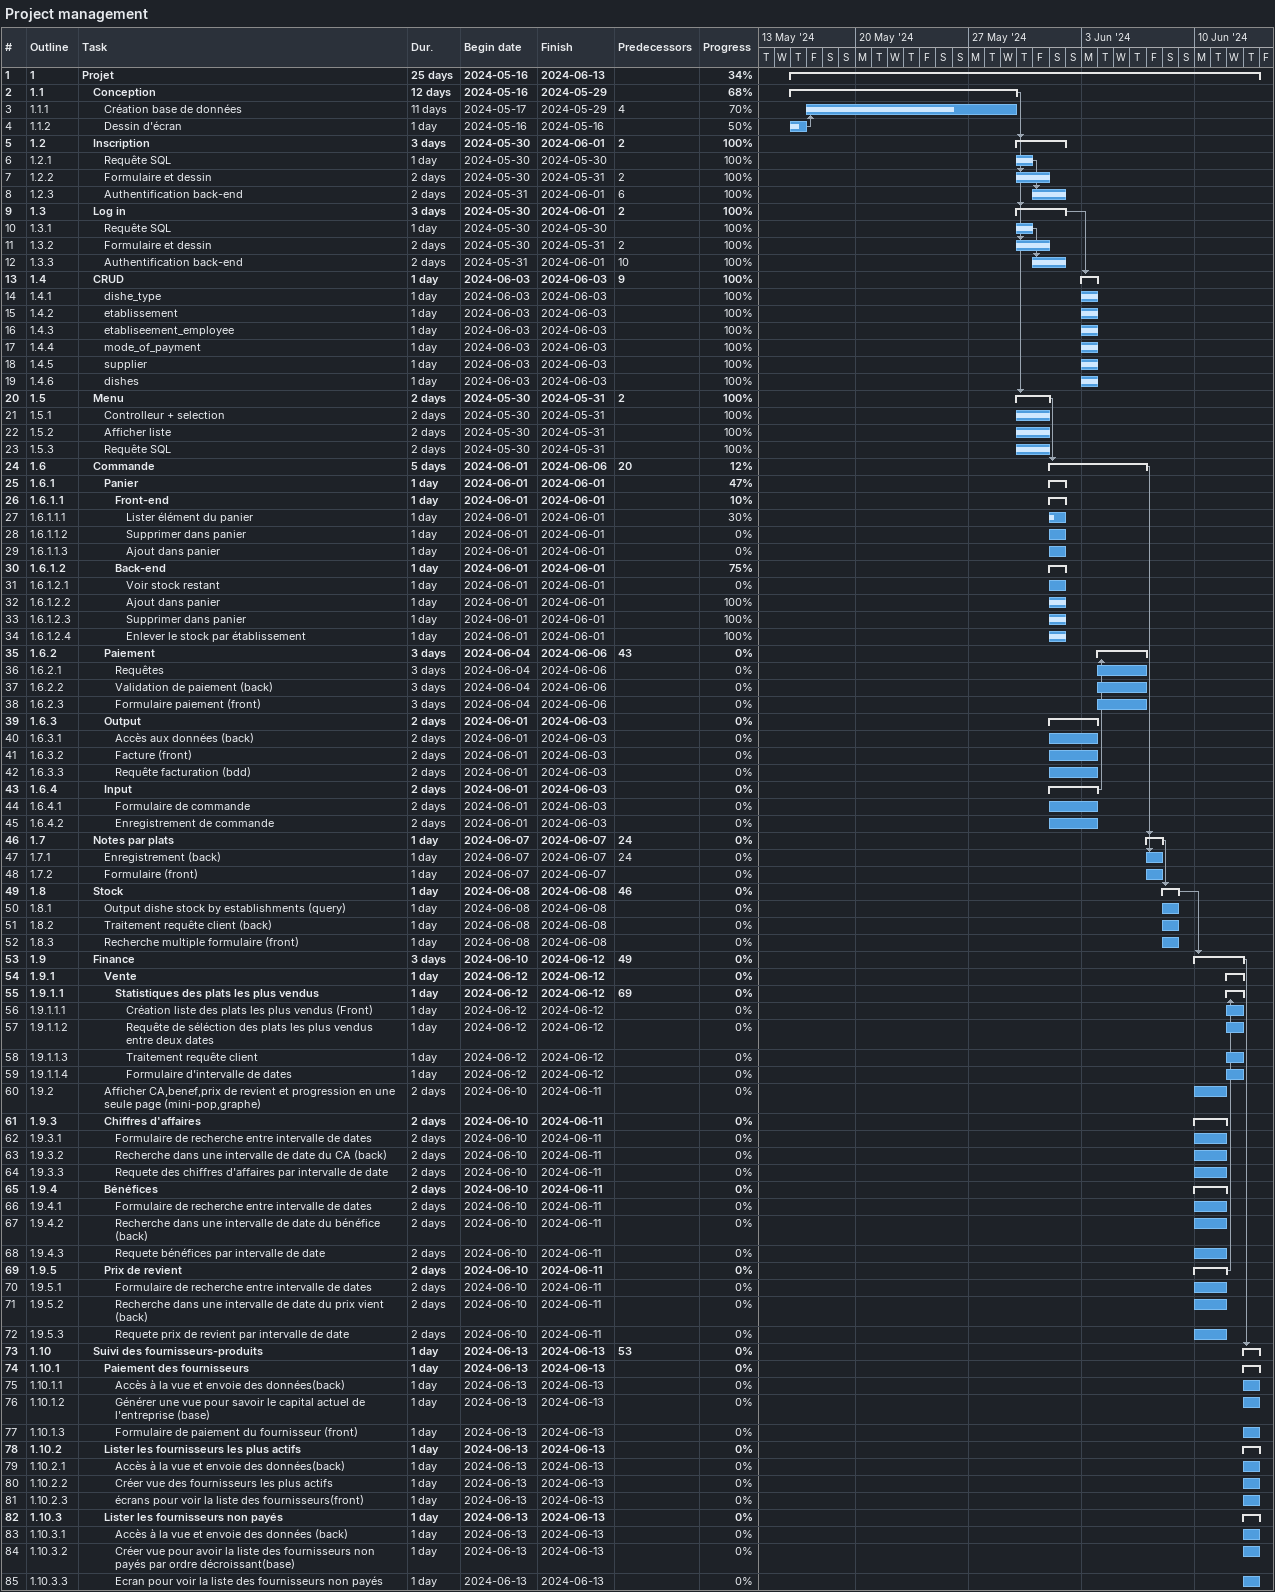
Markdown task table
Project management

| ID | WBS | Task | Duration | Start | Finish | Predecessors | % complete |
|---|---|---|---|---|---|---|---|
| 1 | 1 | **Projet** | 25d | 2024-05-16 | 2024-06-13 |  | 34 |
| 2 | 1.1 | **Conception** | 12d | 2024-05-16 | 2024-05-29 |  | 68 |
| 3 | 1.1.1 | Création base de données | 11d | 2024-05-17 | 2024-05-29 | 4 | 70 |
| 4 | 1.1.2 | Dessin d'écran | 1d | 2024-05-16 | 2024-05-16 |  | 50 |
| 5 | 1.2 | **Inscription** | 3d | 2024-05-30 | 2024-06-01 | 2 | 100 |
| 6 | 1.2.1 | Requête SQL | 1d | 2024-05-30 | 2024-05-30 |  | 100 |
| 7 | 1.2.2 | Formulaire et dessin | 2d | 2024-05-30 | 2024-05-31 | 2 | 100 |
| 8 | 1.2.3 | Authentification back-end | 2d | 2024-05-31 | 2024-06-01 | 6 | 100 |
| 9 | 1.3 | **Log in** | 3d | 2024-05-30 | 2024-06-01 | 2 | 100 |
| 10 | 1.3.1 | Requête SQL | 1d | 2024-05-30 | 2024-05-30 |  | 100 |
| 11 | 1.3.2 | Formulaire et dessin | 2d | 2024-05-30 | 2024-05-31 | 2 | 100 |
| 12 | 1.3.3 | Authentification back-end | 2d | 2024-05-31 | 2024-06-01 | 10 | 100 |
| 13 | 1.4 | **CRUD** | 1d | 2024-06-03 | 2024-06-03 | 9 | 100 |
| 14 | 1.4.1 | dishe_type | 1d | 2024-06-03 | 2024-06-03 |  | 100 |
| 15 | 1.4.2 | etablissement | 1d | 2024-06-03 | 2024-06-03 |  | 100 |
| 16 | 1.4.3 | etabliseement_employee | 1d | 2024-06-03 | 2024-06-03 |  | 100 |
| 17 | 1.4.4 | mode_of_payment | 1d | 2024-06-03 | 2024-06-03 |  | 100 |
| 18 | 1.4.5 | supplier | 1d | 2024-06-03 | 2024-06-03 |  | 100 |
| 19 | 1.4.6 | dishes | 1d | 2024-06-03 | 2024-06-03 |  | 100 |
| 20 | 1.5 | **Menu** | 2d | 2024-05-30 | 2024-05-31 | 2 | 100 |
| 21 | 1.5.1 | Controlleur + selection | 2d | 2024-05-30 | 2024-05-31 |  | 100 |
| 22 | 1.5.2 | Afficher liste | 2d | 2024-05-30 | 2024-05-31 |  | 100 |
| 23 | 1.5.3 | Requête SQL | 2d | 2024-05-30 | 2024-05-31 |  | 100 |
| 24 | 1.6 | **Commande** | 5d | 2024-06-01 | 2024-06-06 | 20 | 12 |
| 25 | 1.6.1 | **Panier** | 1d | 2024-06-01 | 2024-06-01 |  | 47 |
| 26 | 1.6.1.1 | **Front-end** | 1d | 2024-06-01 | 2024-06-01 |  | 10 |
| 27 | 1.6.1.1.1 | Lister élément du panier | 1d | 2024-06-01 | 2024-06-01 |  | 30 |
| 28 | 1.6.1.1.2 | Supprimer dans panier | 1d | 2024-06-01 | 2024-06-01 |  | 0 |
| 29 | 1.6.1.1.3 | Ajout dans panier | 1d | 2024-06-01 | 2024-06-01 |  | 0 |
| 30 | 1.6.1.2 | **Back-end** | 1d | 2024-06-01 | 2024-06-01 |  | 75 |
| 31 | 1.6.1.2.1 | Voir stock restant | 1d | 2024-06-01 | 2024-06-01 |  | 0 |
| 32 | 1.6.1.2.2 | Ajout dans panier | 1d | 2024-06-01 | 2024-06-01 |  | 100 |
| 33 | 1.6.1.2.3 | Supprimer dans panier | 1d | 2024-06-01 | 2024-06-01 |  | 100 |
| 34 | 1.6.1.2.4 | Enlever le stock par établissement | 1d | 2024-06-01 | 2024-06-01 |  | 100 |
| 35 | 1.6.2 | **Paiement** | 3d | 2024-06-04 | 2024-06-06 | 43 | 0 |
| 36 | 1.6.2.1 | Requêtes | 3d | 2024-06-04 | 2024-06-06 |  | 0 |
| 37 | 1.6.2.2 | Validation de paiement (back) | 3d | 2024-06-04 | 2024-06-06 |  | 0 |
| 38 | 1.6.2.3 | Formulaire paiement (front) | 3d | 2024-06-04 | 2024-06-06 |  | 0 |
| 39 | 1.6.3 | **Output** | 2d | 2024-06-01 | 2024-06-03 |  | 0 |
| 40 | 1.6.3.1 | Accès aux données (back) | 2d | 2024-06-01 | 2024-06-03 |  | 0 |
| 41 | 1.6.3.2 | Facture (front) | 2d | 2024-06-01 | 2024-06-03 |  | 0 |
| 42 | 1.6.3.3 | Requête facturation (bdd) | 2d | 2024-06-01 | 2024-06-03 |  | 0 |
| 43 | 1.6.4 | **Input** | 2d | 2024-06-01 | 2024-06-03 |  | 0 |
| 44 | 1.6.4.1 | Formulaire de commande | 2d | 2024-06-01 | 2024-06-03 |  | 0 |
| 45 | 1.6.4.2 | Enregistrement de commande | 2d | 2024-06-01 | 2024-06-03 |  | 0 |
| 46 | 1.7 | **Notes par plats** | 1d | 2024-06-07 | 2024-06-07 | 24 | 0 |
| 47 | 1.7.1 | Enregistrement (back) | 1d | 2024-06-07 | 2024-06-07 | 24 | 0 |
| 48 | 1.7.2 | Formulaire (front) | 1d | 2024-06-07 | 2024-06-07 |  | 0 |
| 49 | 1.8 | **Stock** | 1d | 2024-06-08 | 2024-06-08 | 46 | 0 |
| 50 | 1.8.1 | Output dishe stock by establishments (query) | 1d | 2024-06-08 | 2024-06-08 |  | 0 |
| 51 | 1.8.2 | Traitement requête client (back) | 1d | 2024-06-08 | 2024-06-08 |  | 0 |
| 52 | 1.8.3 | Recherche multiple formulaire (front) | 1d | 2024-06-08 | 2024-06-08 |  | 0 |
| 53 | 1.9 | **Finance** | 3d | 2024-06-10 | 2024-06-12 | 49 | 0 |
| 54 | 1.9.1 | **Vente** | 1d | 2024-06-12 | 2024-06-12 |  | 0 |
| 55 | 1.9.1.1 | **Statistiques des plats les plus vendus** | 1d | 2024-06-12 | 2024-06-12 | 69 | 0 |
| 56 | 1.9.1.1.1 | Création liste des plats les plus vendus (Front) | 1d | 2024-06-12 | 2024-06-12 |  | 0 |
| 57 | 1.9.1.1.2 | Requête de séléction des plats les plus vendus entre deux dates | 1d | 2024-06-12 | 2024-06-12 |  | 0 |
| 58 | 1.9.1.1.3 | Traitement requête client | 1d | 2024-06-12 | 2024-06-12 |  | 0 |
| 59 | 1.9.1.1.4 | Formulaire d'intervalle de dates | 1d | 2024-06-12 | 2024-06-12 |  | 0 |
| 60 | 1.9.2 | Afficher CA,benef,prix de revient et progression en une seule page (mini-pop,graphe) | 2d | 2024-06-10 | 2024-06-11 |  | 0 |
| 61 | 1.9.3 | **Chiffres d'affaires** | 2d | 2024-06-10 | 2024-06-11 |  | 0 |
| 62 | 1.9.3.1 | Formulaire de recherche entre intervalle de dates | 2d | 2024-06-10 | 2024-06-11 |  | 0 |
| 63 | 1.9.3.2 | Recherche dans une intervalle de date du CA (back) | 2d | 2024-06-10 | 2024-06-11 |  | 0 |
| 64 | 1.9.3.3 | Requete des chiffres d'affaires par intervalle de date | 2d | 2024-06-10 | 2024-06-11 |  | 0 |
| 65 | 1.9.4 | **Bénéfices** | 2d | 2024-06-10 | 2024-06-11 |  | 0 |
| 66 | 1.9.4.1 | Formulaire de recherche entre intervalle de dates | 2d | 2024-06-10 | 2024-06-11 |  | 0 |
| 67 | 1.9.4.2 | Recherche dans une intervalle de date du bénéfice (back) | 2d | 2024-06-10 | 2024-06-11 |  | 0 |
| 68 | 1.9.4.3 | Requete bénéfices par intervalle de date | 2d | 2024-06-10 | 2024-06-11 |  | 0 |
| 69 | 1.9.5 | **Prix de revient** | 2d | 2024-06-10 | 2024-06-11 |  | 0 |
| 70 | 1.9.5.1 | Formulaire de recherche entre intervalle de dates | 2d | 2024-06-10 | 2024-06-11 |  | 0 |
| 71 | 1.9.5.2 | Recherche dans une intervalle de date du prix vient (back) | 2d | 2024-06-10 | 2024-06-11 |  | 0 |
| 72 | 1.9.5.3 | Requete prix de revient par intervalle de date | 2d | 2024-06-10 | 2024-06-11 |  | 0 |
| 73 | 1.10 | **Suivi des fournisseurs-produits** | 1d | 2024-06-13 | 2024-06-13 | 53 | 0 |
| 74 | 1.10.1 | **Paiement des fournisseurs** | 1d | 2024-06-13 | 2024-06-13 |  | 0 |
| 75 | 1.10.1.1 | Accès à la vue et envoie des données(back) | 1d | 2024-06-13 | 2024-06-13 |  | 0 |
| 76 | 1.10.1.2 | Générer une vue pour savoir le capital actuel de l'entreprise (base) | 1d | 2024-06-13 | 2024-06-13 |  | 0 |
| 77 | 1.10.1.3 | Formulaire de paiement du fournisseur (front) | 1d | 2024-06-13 | 2024-06-13 |  | 0 |
| 78 | 1.10.2 | **Lister les fournisseurs les plus actifs** | 1d | 2024-06-13 | 2024-06-13 |  | 0 |
| 79 | 1.10.2.1 | Accès à la vue et envoie des données(back) | 1d | 2024-06-13 | 2024-06-13 |  | 0 |
| 80 | 1.10.2.2 | Créer vue des fournisseurs les plus actifs | 1d | 2024-06-13 | 2024-06-13 |  | 0 |
| 81 | 1.10.2.3 | écrans pour voir la liste des fournisseurs(front) | 1d | 2024-06-13 | 2024-06-13 |  | 0 |
| 82 | 1.10.3 | **Lister les fournisseurs non payés** | 1d | 2024-06-13 | 2024-06-13 |  | 0 |
| 83 | 1.10.3.1 | Accès à la vue et envoie des données (back) | 1d | 2024-06-13 | 2024-06-13 |  | 0 |
| 84 | 1.10.3.2 | Créer vue pour avoir la liste des fournisseurs non payés par ordre décroissant(base) | 1d | 2024-06-13 | 2024-06-13 |  | 0 |
| 85 | 1.10.3.3 | Ecran pour voir la liste des fournisseurs non payés | 1d | 2024-06-13 | 2024-06-13 |  | 0 |
